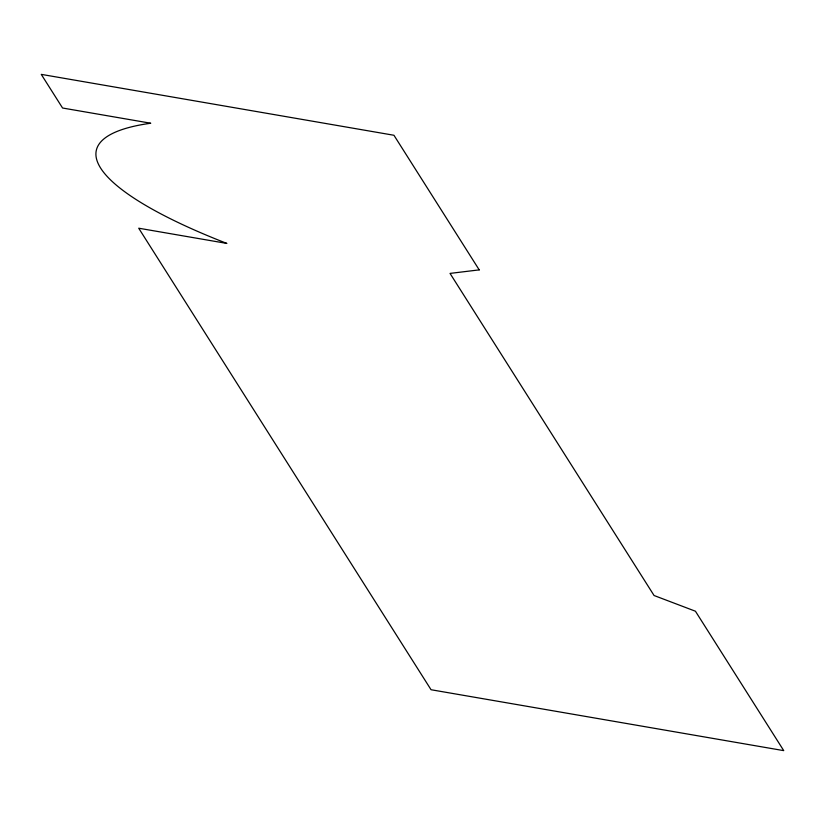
<?xml version="1.0" encoding="UTF-8"?>
<svg xmlns="http://www.w3.org/2000/svg" width="825" height="825" viewBox="0 0 825 825"><rect width="100%" height="100%" fill="white"/><g stroke="black" fill="none" stroke-linecap="round" stroke-linejoin="round"><path stroke-width="1.24" d="M479.212 269.878L450.037 273.405L654.07 595.516L695.434 611.222L783.75 750.637L431.052 689.731L138.703 228.205L226.875 243.427A332.062 74.704 12.7 0 1 150.738 123.234L62.566 108.013L41.25 74.363L393.948 135.269L479.212 269.878"/></g></svg>
